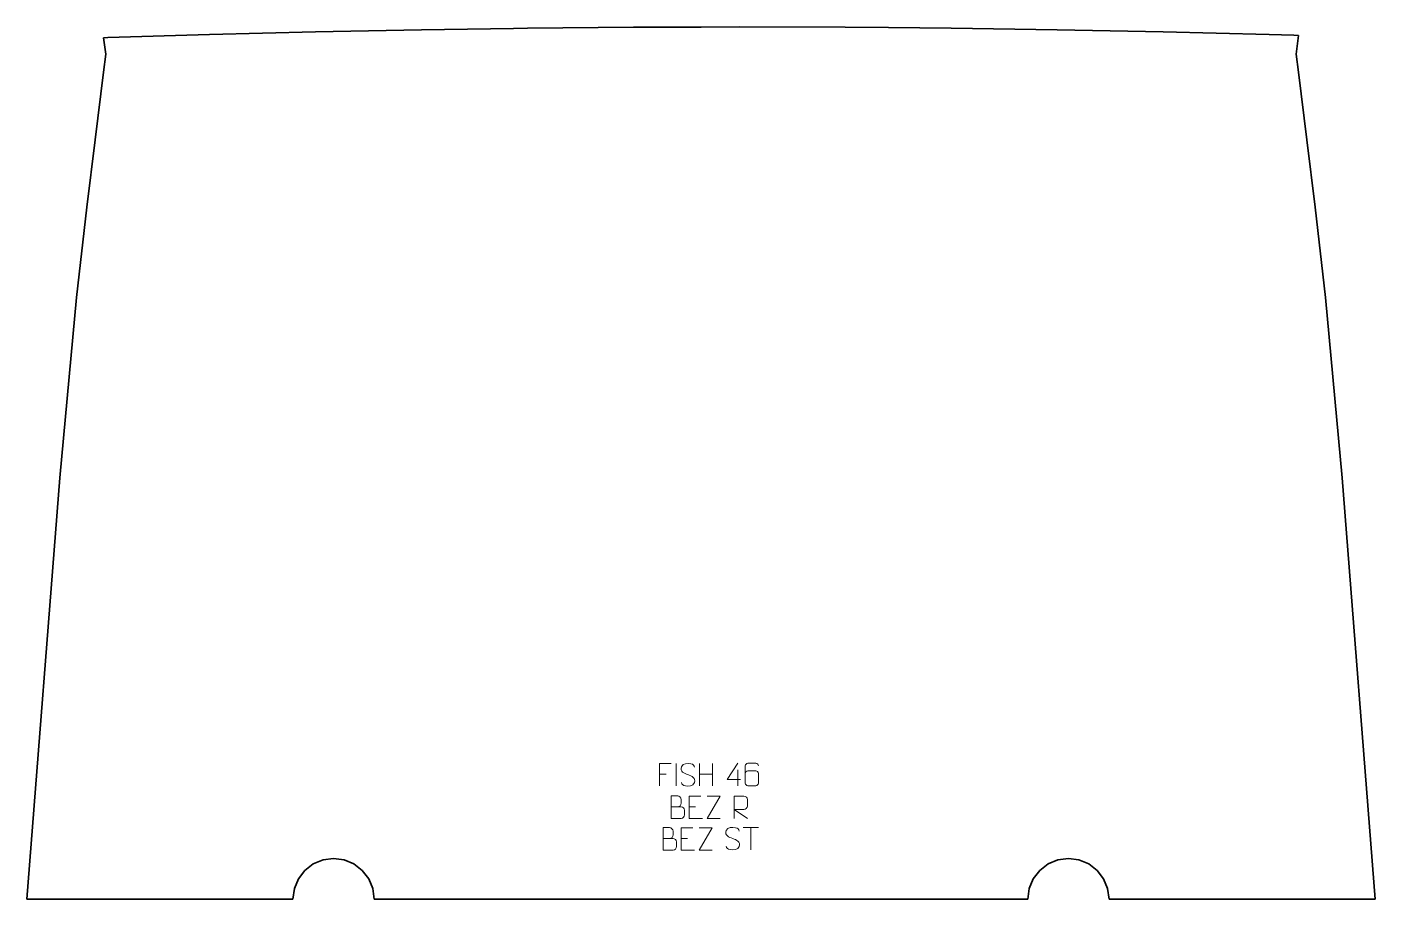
# Model space of a CAD drawing. Header units: millimetres. Extents: x -747 to 747, y -483 to 483.
import ezdxf

# ---------------------------------------------------------------- set-up
doc = ezdxf.new("R2010")
doc.units = ezdxf.units.MM
doc.header["$MEASUREMENT"] = 0
doc.layers.add('layer 1', color=7, linetype='Continuous')
doc.layers.add('layer 2', color=7, linetype='Continuous')

msp = doc.modelspace()

# ---------------------------------------------------------------- linework, layer by layer
at = {"layer": 'layer 1', "color": 250, "lineweight": 9}
for points, knots in [([(-33.0451, -333.0724), (-33.0451, -333.0724), (-45.9191, -333.0724), (-45.9191, -333.0724), (-45.9191, -333.0724), (-45.9191, -333.0724), (-45.9191, -358.026), (-45.9191, -358.026)], [0, 0, 0, 0, 0.333333333, 0.333333333, 0.333333333, 0.333333333, 1, 1, 1, 1]), ([(-14.4821, -345.5491), (-18.7304, -344.0787), (-23.6385, -342.2829), (-21.6334, -336.7626), (-21.6334, -336.7626), (-20.1299, -332.6227), (-14.9163, -333.0112), (-11.3127, -333.6123), (-11.3127, -333.6123), (-8.4521, -334.0895), (-7.5874, -335.3027), (-7.2768, -337.3868)], [0, 0, 0, 0, 0.25, 0.25, 0.25, 0.25, 0.5, 0.5, 0.5, 0.5, 1, 1, 1, 1]), ([(43.7588, -351.04), (43.7588, -351.04), (28.9371, -351.04), (28.9371, -351.04), (28.9371, -351.04), (28.9371, -351.04), (40.8147, -332.9695), (40.8147, -332.9695)], [0, 0, 0, 0, 0.333333333, 0.333333333, 0.333333333, 0.333333333, 1, 1, 1, 1]), ([(63.7779, -335.9159), (63.7538, -334.5764), (62.3976, -332.9232), (60.8257, -332.9575), (60.8257, -332.9575), (57.8409, -332.9578), (54.8557, -332.9578), (51.8703, -332.9575), (51.8703, -332.9575), (50.6512, -332.9426), (48.923, -334.3802), (48.918, -335.9159), (48.918, -335.9159), (48.9183, -342.2764), (48.9183, -348.6372), (48.918, -354.9979), (48.918, -354.9979), (48.9227, -356.1608), (50.6512, -357.9319), (51.8703, -357.9563), (51.8703, -357.9563), (54.8557, -357.956), (57.8409, -357.956), (60.8257, -357.9563), (60.8257, -357.9563), (62.1038, -357.9125), (63.7735, -356.298), (63.7779, -354.9979), (63.7779, -354.9979), (63.7779, -351.4146), (63.7779, -347.8315), (63.7779, -344.2488), (63.7779, -344.2488), (63.7394, -342.7706), (62.1567, -341.3377), (60.8257, -341.3397), (60.8257, -341.3397), (57.8409, -341.3394), (54.8557, -341.3394), (51.8703, -341.3397), (51.8703, -341.3397), (50.5408, -341.3347), (48.8978, -342.842), (48.9395, -344.2705)], [0, 0, 0, 0, 0.083333333, 0.083333333, 0.083333333, 0.083333333, 0.166666667, 0.166666667, 0.166666667, 0.166666667, 0.25, 0.25, 0.25, 0.25, 0.333333333, 0.333333333, 0.333333333, 0.333333333, 0.416666667, 0.416666667, 0.416666667, 0.416666667, 0.5, 0.5, 0.5, 0.5, 0.583333333, 0.583333333, 0.583333333, 0.583333333, 0.666666667, 0.666666667, 0.666666667, 0.666666667, 0.75, 0.75, 0.75, 0.75, 0.833333333, 0.833333333, 0.833333333, 0.833333333, 1, 1, 1, 1]), ([(-14.4821, -345.5492), (-10.4635, -347.1959), (-5.434, -349.0842), (-7.268, -354.4445), (-7.268, -354.4445), (-8.7278, -358.7109), (-13.6386, -358.4542), (-17.3647, -357.8995), (-17.3647, -357.8995), (-20.1147, -357.4897), (-21.3356, -356.2762), (-21.7136, -354.164)], [0, 0, 0, 0, 0.25, 0.25, 0.25, 0.25, 0.5, 0.5, 0.5, 0.5, 1, 1, 1, 1]), ([(-32.998, -381.1581), (-29.3594, -381.1577), (-25.7723, -381.1577), (-22.1329, -381.1581), (-22.1329, -381.1581), (-20.1575, -381.1754), (-18.2339, -382.9115), (-18.2339, -384.9611), (-18.2339, -384.9611), (-18.2343, -386.0897), (-18.2343, -389.1391), (-18.2339, -390.268), (-18.2339, -390.268), (-18.2163, -392.1259), (-19.7584, -394.1398), (-22.0799, -394.1229), (-22.0799, -394.1229), (-25.7197, -394.1225), (-29.3591, -394.1225), (-32.998, -394.1229), (-32.998, -394.1229), (-32.998, -385.8046), (-32.998, -377.4868), (-32.998, -369.1693), (-32.998, -369.1693), (-30.6243, -369.1693), (-28.2502, -369.1693), (-25.876, -369.1693), (-25.876, -369.1693), (-24.1952, -369.1517), (-22.0984, -371.0622), (-22.0807, -373.0246), (-22.0807, -373.0246), (-22.0811, -375.0907), (-22.0811, -375.2367), (-22.0807, -377.3032), (-22.0807, -377.3032), (-22.0634, -379.3693), (-23.9179, -381.1754), (-25.9279, -381.1581)], [0, 0, 0, 0, 0.090909091, 0.090909091, 0.090909091, 0.090909091, 0.181818182, 0.181818182, 0.181818182, 0.181818182, 0.272727273, 0.272727273, 0.272727273, 0.272727273, 0.363636364, 0.363636364, 0.363636364, 0.363636364, 0.454545455, 0.454545455, 0.454545455, 0.454545455, 0.545454545, 0.545454545, 0.545454545, 0.545454545, 0.636363636, 0.636363636, 0.636363636, 0.636363636, 0.727272727, 0.727272727, 0.727272727, 0.727272727, 0.818181818, 0.818181818, 0.818181818, 0.818181818, 1, 1, 1, 1]), ([(-0.2221, -369.2784), (-0.2221, -369.2784), (-13.096, -369.2784), (-13.096, -369.2784), (-13.096, -369.2784), (-13.096, -369.2784), (-13.096, -394.232), (-13.096, -394.232), (-13.096, -394.232), (-13.096, -394.232), (1.7698, -394.232), (1.7698, -394.232)], [0, 0, 0, 0, 0.25, 0.25, 0.25, 0.25, 0.5, 0.5, 0.5, 0.5, 1, 1, 1, 1]), ([(21.3849, -394.2958), (21.3849, -394.2958), (6.7659, -394.2958), (6.7659, -394.2958), (6.7659, -394.2958), (6.7659, -394.2958), (21.4092, -369.3384), (21.4092, -369.3384), (21.4092, -369.3384), (21.4092, -369.3384), (6.7659, -369.3384), (6.7659, -369.3384)], [0, 0, 0, 0, 0.25, 0.25, 0.25, 0.25, 0.5, 0.5, 0.5, 0.5, 1, 1, 1, 1]), ([(36.7556, -394.2938), (36.7556, -394.2938), (36.7556, -369.3403), (36.7556, -369.3403), (36.7556, -369.3403), (40.3504, -369.3403), (43.9459, -369.3403), (47.5411, -369.3403), (47.5411, -369.3403), (49.8664, -369.378), (51.4237, -370.868), (51.4196, -373.2344), (51.4196, -373.2344), (51.4192, -375.2699), (51.4192, -378.3293), (51.4196, -380.3653), (51.4196, -380.3653), (51.4131, -382.2408), (49.6008, -384.1826), (47.5913, -384.2017), (47.5913, -384.2017), (47.5913, -384.2017), (36.7556, -384.2017), (36.7556, -384.2017), (36.7556, -384.2017), (36.7556, -384.2017), (51.4103, -394.2938), (51.4103, -394.2938)], [0, 0, 0, 0, 0.125, 0.125, 0.125, 0.125, 0.25, 0.25, 0.25, 0.25, 0.375, 0.375, 0.375, 0.375, 0.5, 0.5, 0.5, 0.5, 0.625, 0.625, 0.625, 0.625, 0.75, 0.75, 0.75, 0.75, 1, 1, 1, 1]), ([(35.1575, -416.314), (30.9092, -414.8436), (26.0011, -413.0478), (28.0062, -407.5275), (28.0062, -407.5275), (29.5097, -403.3876), (34.7233, -403.7761), (38.3269, -404.3772), (38.3269, -404.3772), (41.1875, -404.8544), (42.0522, -406.0676), (42.3628, -408.1517)], [0, 0, 0, 0, 0.25, 0.25, 0.25, 0.25, 0.5, 0.5, 0.5, 0.5, 1, 1, 1, 1]), ([(-41.9126, -416.3141), (-38.274, -416.3137), (-34.6869, -416.3137), (-31.0475, -416.3141), (-31.0475, -416.3141), (-29.0721, -416.3314), (-27.1485, -418.0675), (-27.1485, -420.1171), (-27.1485, -420.1171), (-27.1489, -421.2457), (-27.1489, -424.2951), (-27.1485, -425.424), (-27.1485, -425.424), (-27.1309, -427.2819), (-28.673, -429.2958), (-30.9945, -429.2789), (-30.9945, -429.2789), (-34.6343, -429.2785), (-38.2737, -429.2785), (-41.9126, -429.2789), (-41.9126, -429.2789), (-41.9126, -420.9606), (-41.9126, -412.6428), (-41.9126, -404.3253), (-41.9126, -404.3253), (-39.5389, -404.3253), (-37.1648, -404.3253), (-34.7906, -404.3253), (-34.7906, -404.3253), (-33.1098, -404.3077), (-31.013, -406.2182), (-30.9953, -408.1806), (-30.9953, -408.1806), (-30.9957, -410.2467), (-30.9957, -410.3927), (-30.9953, -412.4592), (-30.9953, -412.4592), (-30.978, -414.5253), (-32.8325, -416.3314), (-34.8425, -416.3141)], [0, 0, 0, 0, 0.090909091, 0.090909091, 0.090909091, 0.090909091, 0.181818182, 0.181818182, 0.181818182, 0.181818182, 0.272727273, 0.272727273, 0.272727273, 0.272727273, 0.363636364, 0.363636364, 0.363636364, 0.363636364, 0.454545455, 0.454545455, 0.454545455, 0.454545455, 0.545454545, 0.545454545, 0.545454545, 0.545454545, 0.636363636, 0.636363636, 0.636363636, 0.636363636, 0.727272727, 0.727272727, 0.727272727, 0.727272727, 0.818181818, 0.818181818, 0.818181818, 0.818181818, 1, 1, 1, 1]), ([(-9.1367, -404.4344), (-9.1367, -404.4344), (-22.0106, -404.4344), (-22.0106, -404.4344), (-22.0106, -404.4344), (-22.0106, -404.4344), (-22.0106, -429.388), (-22.0106, -429.388), (-22.0106, -429.388), (-22.0106, -429.388), (-7.1448, -429.388), (-7.1448, -429.388)], [0, 0, 0, 0, 0.25, 0.25, 0.25, 0.25, 0.5, 0.5, 0.5, 0.5, 1, 1, 1, 1]), ([(12.4703, -429.4518), (12.4703, -429.4518), (-2.1487, -429.4518), (-2.1487, -429.4518), (-2.1487, -429.4518), (-2.1487, -429.4518), (12.4946, -404.4944), (12.4946, -404.4944), (12.4946, -404.4944), (12.4946, -404.4944), (-2.1487, -404.4944), (-2.1487, -404.4944)], [0, 0, 0, 0, 0.25, 0.25, 0.25, 0.25, 0.5, 0.5, 0.5, 0.5, 1, 1, 1, 1]), ([(35.1575, -416.3141), (39.1761, -417.9608), (44.2056, -419.8491), (42.3716, -425.2094), (42.3716, -425.2094), (40.9118, -429.4758), (36.001, -429.2191), (32.2749, -428.6644), (32.2749, -428.6644), (29.5249, -428.2546), (28.304, -427.0411), (27.926, -424.9289)], [0, 0, 0, 0, 0.25, 0.25, 0.25, 0.25, 0.5, 0.5, 0.5, 0.5, 1, 1, 1, 1])]:
    msp.add_open_spline(points, degree=3, knots=knots, dxfattribs=at)
for points in [[(-27.4821, -333.0621), (-27.4821, -333.0621), (-27.4821, -358.0362), (-27.4821, -358.0362)], [(-1.8038, -333.0723), (-1.8038, -333.0723), (-1.8038, -357.8498), (-1.8038, -357.8498)], [(12.8395, -333.0723), (12.8395, -333.0723), (12.8395, -358.0258), (12.8395, -358.0258)], [(40.8147, -340.2789), (40.8147, -340.2789), (40.8147, -357.9436), (40.8147, -357.9436)], [(-45.9191, -344.9521), (-45.9191, -344.9521), (-38.751, -344.9521), (-38.751, -344.9521)], [(-1.8038, -344.9546), (-1.8038, -344.9546), (12.8395, -344.9542), (12.8395, -344.9542)], [(-13.096, -381.1581), (-13.096, -381.1581), (-5.9279, -381.1581), (-5.9279, -381.1581)], [(-22.0106, -416.3141), (-22.0106, -416.3141), (-14.8425, -416.3141), (-14.8425, -416.3141)], [(46.6637, -404.0401), (46.6637, -404.0401), (63.6509, -404.0401), (63.6509, -404.0401)], [(55.1575, -428.9701), (55.1575, -428.9701), (55.1575, -404.0166), (55.1575, -404.0166)]]:
    msp.add_open_spline(points, degree=3, dxfattribs=at)
at = {"layer": 'layer 2', "color": 242, "lineweight": 35}
for points in [[(-427.5498, 478.1667), (-427.5498, 478.1667), (-310.05, 480.5005), (-310.05, 480.5005)], [(-310.05, 480.5005), (-310.05, 480.5005), (-207.999, 481.9473), (-207.999, 481.9473)], [(-207.999, 481.9473), (-207.999, 481.9473), (-192.5403, 482.1662), (-192.5403, 482.1662)], [(-192.5403, 482.1662), (-192.5403, 482.1662), (-75.0214, 483.1664), (-75.0214, 483.1664)], [(-75.0214, 483.1664), (-75.0214, 483.1664), (0, 483.3793), (0, 483.3793)], [(0, 483.3793), (0, 483.3793), (42.5003, 483.4997), (42.5003, 483.4997)], [(42.5003, 483.4997), (42.5003, 483.4997), (160.0223, 483.1664), (160.0223, 483.1664)], [(160.0223, 483.1664), (160.0223, 483.1664), (208.0001, 482.7588), (208.0001, 482.7588)], [(208.0001, 482.7588), (208.0001, 482.7588), (277.5411, 482.1662), (277.5411, 482.1662)], [(277.5411, 482.1662), (277.5411, 482.1662), (395.0517, 480.5005), (395.0517, 480.5005)], [(395.0517, 480.5005), (395.0517, 480.5005), (512.5507, 478.1667), (512.5507, 478.1667)], [(-662.4993, 471.5002), (-662.4993, 471.5002), (-657.7948, 471.6468), (-657.7948, 471.6468)], [(-660.0511, 453.3494), (-660.0511, 453.3494), (-662.4993, 471.5002), (-662.4993, 471.5002)], [(-657.7948, 471.6468), (-657.7948, 471.6468), (-545.0345, 475.1664), (-545.0345, 475.1664)], [(-545.0345, 475.1664), (-545.0345, 475.1664), (-427.5498, 478.1667), (-427.5498, 478.1667)], [(512.5507, 478.1667), (512.5507, 478.1667), (630.0354, 475.1664), (630.0354, 475.1664)], [(630.0354, 475.1664), (630.0354, 475.1664), (657.4666, 474.3099), (657.4666, 474.3099)], [(657.4666, 474.3099), (657.4666, 474.3099), (662.5001, 474.1533), (662.5001, 474.1533)], [(660.0522, 453.3494), (660.0522, 453.3494), (662.5001, 474.1533), (662.5001, 474.1533)], [(-662.4993, 433.5006), (-662.4993, 433.5006), (-660.0511, 453.3494), (-660.0511, 453.3494)], [(662.5001, 433.5006), (662.5001, 433.5006), (660.0522, 453.3494), (660.0522, 453.3494)], [(-671.7495, 358.5), (-671.7495, 358.5), (-662.4993, 433.5006), (-662.4993, 433.5006)], [(671.7503, 358.5), (671.7503, 358.5), (662.5001, 433.5006), (662.5001, 433.5006)], [(-671.7495, 358.5), (-671.7495, 358.5), (-680.9997, 283.4997), (-680.9997, 283.4997)], [(671.7503, 358.5), (671.7503, 358.5), (681.0005, 283.4997), (681.0005, 283.4997)], [(-692.4999, 183.5), (-692.4999, 183.5), (-680.9997, 283.4997), (-680.9997, 283.4997)], [(692.4999, 183.5), (692.4999, 183.5), (681.0005, 283.4997), (681.0005, 283.4997)], [(-710.9992, -16.5), (-710.9992, -16.5), (-692.4999, 183.5), (-692.4999, 183.5)], [(711.0003, -16.5), (711.0003, -16.5), (692.4999, 183.5), (692.4999, 183.5)], [(-710.9992, -16.5), (-710.9992, -16.5), (-747.4998, -483.4997), (-747.4998, -483.4997)], [(711.0003, -16.5), (711.0003, -16.5), (747.4998, -483.4997), (747.4998, -483.4997)], [(-430, -444.5289), (-430, -444.5289), (-439.3193, -451.6804), (-439.3193, -451.6804)], [(-419.1461, -440.0333), (-419.1461, -440.0333), (-430, -444.5289), (-430, -444.5289)], [(-407.4993, -438.5), (-407.4993, -438.5), (-419.1461, -440.0333), (-419.1461, -440.0333)], [(-395.8533, -440.0333), (-395.8533, -440.0333), (-407.4993, -438.5), (-407.4993, -438.5)], [(-384.9994, -444.5289), (-384.9994, -444.5289), (-395.8533, -440.0333), (-395.8533, -440.0333)], [(-375.6798, -451.6804), (-375.6798, -451.6804), (-384.9994, -444.5289), (-384.9994, -444.5289)], [(385.0003, -444.5289), (385.0003, -444.5289), (375.6809, -451.6804), (375.6809, -451.6804)], [(395.8533, -440.0333), (395.8533, -440.0333), (385.0003, -444.5289), (385.0003, -444.5289)], [(407.5001, -438.5), (407.5001, -438.5), (395.8533, -440.0333), (395.8533, -440.0333)], [(419.1473, -440.0333), (419.1473, -440.0333), (407.5001, -438.5), (407.5001, -438.5)], [(430, -444.5289), (430, -444.5289), (419.1473, -440.0333), (419.1473, -440.0333)], [(439.3205, -451.6804), (439.3205, -451.6804), (430, -444.5289), (430, -444.5289)], [(-446.4709, -460.9998), (-446.4709, -460.9998), (-450.9665, -471.8525), (-450.9665, -471.8525)], [(-439.3193, -451.6804), (-439.3193, -451.6804), (-446.4709, -460.9998), (-446.4709, -460.9998)], [(-368.5285, -460.9998), (-368.5285, -460.9998), (-375.6798, -451.6804), (-375.6798, -451.6804)], [(-364.0329, -471.8525), (-364.0329, -471.8525), (-368.5285, -460.9998), (-368.5285, -460.9998)], [(368.5294, -460.9998), (368.5294, -460.9998), (364.0338, -471.8525), (364.0338, -471.8525)], [(375.6809, -451.6804), (375.6809, -451.6804), (368.5294, -460.9998), (368.5294, -460.9998)], [(446.4709, -460.9998), (446.4709, -460.9998), (439.3205, -451.6804), (439.3205, -451.6804)], [(450.9676, -471.8525), (450.9676, -471.8525), (446.4709, -460.9998), (446.4709, -460.9998)], [(-450.9665, -471.8525), (-450.9665, -471.8525), (-452.4998, -483.4997), (-452.4998, -483.4997)], [(-362.4996, -483.4997), (-362.4996, -483.4997), (-364.0329, -471.8525), (-364.0329, -471.8525)], [(364.0338, -471.8525), (364.0338, -471.8525), (362.5004, -483.4997), (362.5004, -483.4997)], [(452.4998, -483.4997), (452.4998, -483.4997), (450.9676, -471.8525), (450.9676, -471.8525)], [(-747.4998, -483.4997), (-747.4998, -483.4997), (-527.4993, -483.4997), (-527.4993, -483.4997)], [(-527.4993, -483.4997), (-527.4993, -483.4997), (-452.4998, -483.4997), (-452.4998, -483.4997)], [(-362.4996, -483.4997), (-362.4996, -483.4997), (-287.4992, -483.4997), (-287.4992, -483.4997)], [(-287.4992, -483.4997), (-287.4992, -483.4997), (287.5001, -483.4997), (287.5001, -483.4997)], [(287.5001, -483.4997), (287.5001, -483.4997), (362.5004, -483.4997), (362.5004, -483.4997)], [(452.4998, -483.4997), (452.4998, -483.4997), (527.5002, -483.4997), (527.5002, -483.4997)], [(527.5002, -483.4997), (527.5002, -483.4997), (747.4998, -483.4997), (747.4998, -483.4997)]]:
    msp.add_open_spline(points, degree=3, dxfattribs=at)

doc.saveas('drawing.dxf')
